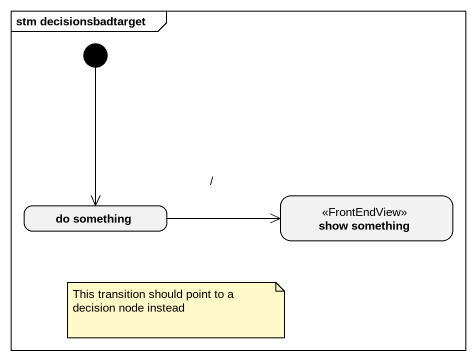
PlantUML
@startuml
mainframe stm decisionsbadtarget
hide empty description
state "do something" as do_something
state "show something" as show_something <<FrontEndView>>
[*] --> do_something
do_something -right-> show_something : /
note as N1
  This transition should point to a decision node instead
end note
@enduml
